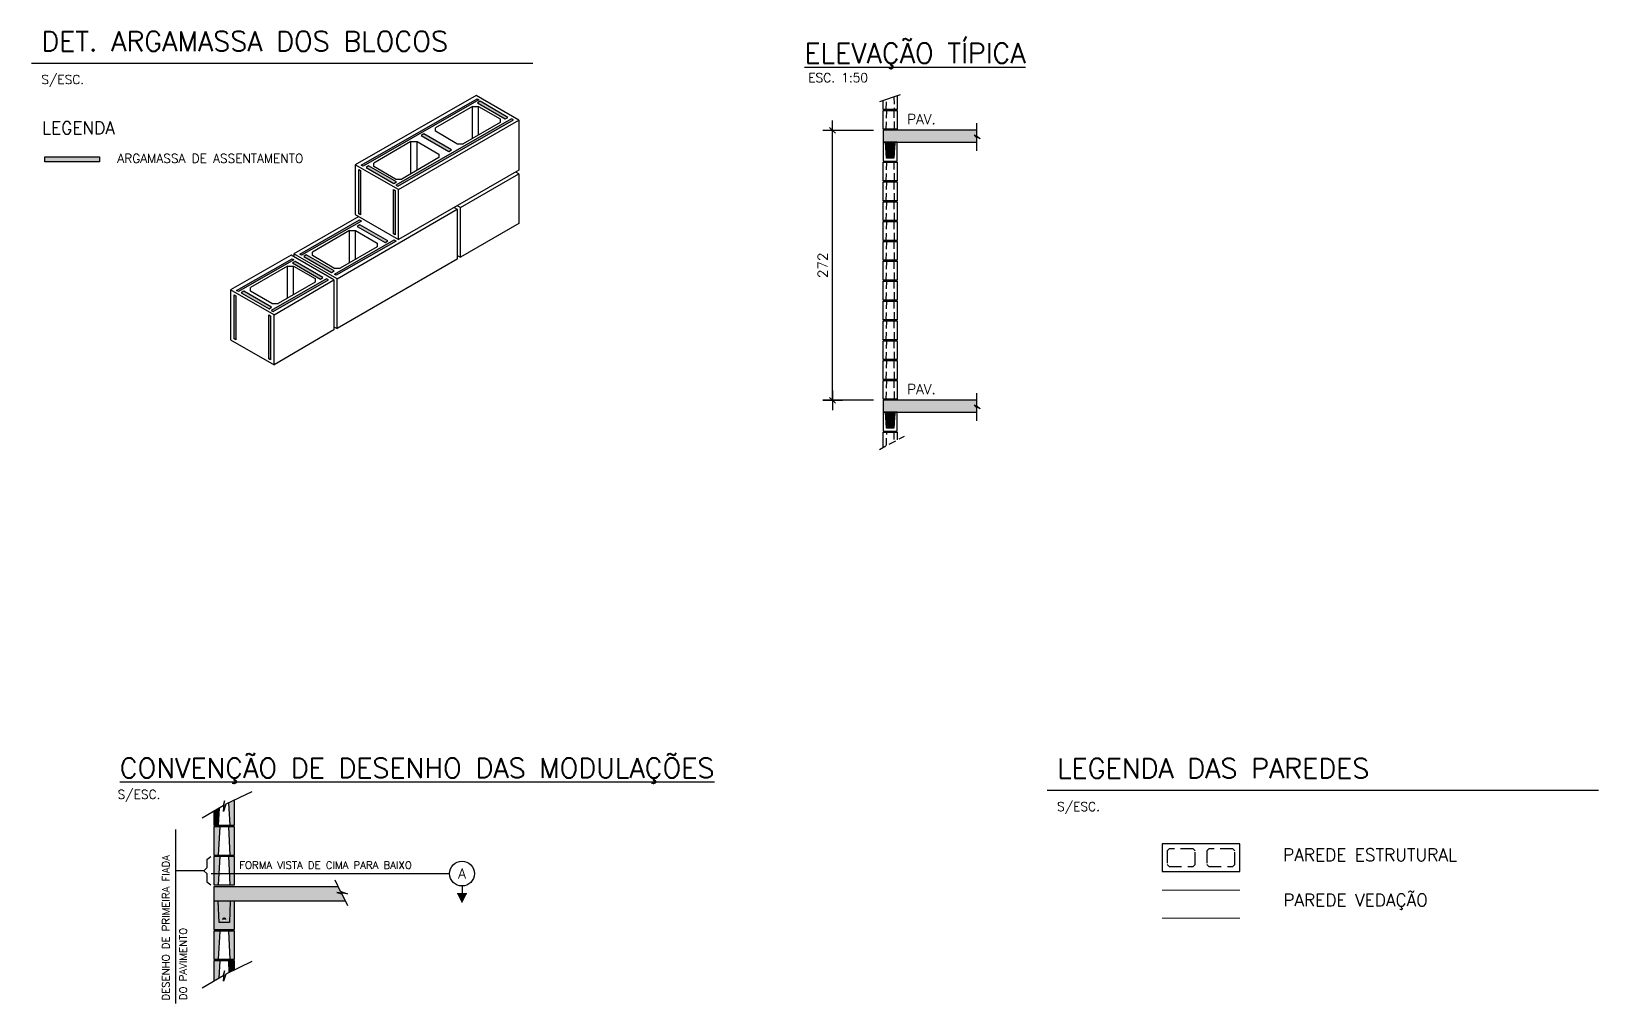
# Model space of a CAD drawing. Extents: x -14651 to 3487, y -4567 to -809.
# Drawn here: x -12869 to -11290, y -2275 to -1295 of the extents above; entities that cross this region are included whole.
import ezdxf
from ezdxf.enums import TextEntityAlignment as Align

# ---------------------------------------------------------------- set-up
doc = ezdxf.new("R2010")
doc.units = 0
doc.header["$LTSCALE"] = 25
for name, pattern in [('ACAD_ISO04W100', [30, 24, -3, 0, -3]), ('DASHED2', [0.375, 0.25, -0.125]), ('ESTILO_TQS_0001', [0.45, 0.3, -0.15])]:
    doc.linetypes.add(name, pattern=pattern)
for name, color, linetype in [('4', 4, 'Continuous'), ('5', 2, 'Continuous'), ('50', 1, 'Continuous'), ('ALVENARIA NÃO ESTRUTURAL', 242, 'Continuous'), ('BLOCOS', 2, 'Continuous'), ('Concreto1', 252, 'Continuous'), ('Concreto2', 254, 'Continuous'), ('COTA', 1, 'Continuous'), ('COTAS', 1, 'Continuous'), ('H2', 252, 'Continuous'), ('H3', 253, 'Continuous'), ('Linha_media', 4, 'Continuous'), ('PENA_01', 1, 'Continuous'), ('PENA_02', 2, 'Continuous'), ('Pena_1', 1, 'Continuous'), ('PENA_10', 253, 'Continuous'), ('PENA_18', 1, 'Continuous'), ('Pena_2', 2, 'Continuous'), ('Pena_4', 4, 'Continuous'), ('TEXTO', 3, 'Continuous')]:
    doc.layers.add(name, color=color, linetype=linetype)
doc.styles.add('R80', font='simplex.shx', dxfattribs={"height": 10})
doc.styles.add('ROMANS', font='ROMANS')
doc.styles.get("Standard").update_dxf_attribs({"font": 'romans.shx'})
doc.styles.add('Texto1', font='romans.shx', dxfattribs={"height": 9})
doc.styles.add('Texto2', font='romans.shx', dxfattribs={"height": 12.5})
doc.styles.add('Texto3', font='romans.shx', dxfattribs={"height": 20})
doc.dimstyles.new('ZD1', dxfattribs={"dimtxt": 9, "dimasz": 1, "dimexe": 10, "dimexo": 10, "dimgap": 5, "dimtad": 1, "dimdec": 1, "dimzin": 12, "dimdsep": 46, "dimtxsty": 'R80', "dimblk1": 'ZD1', "dimblk2": 'ZD1', "dimsah": 1, "dimcen": 0.1, "dimdle": 10, "dimclrt": 2, "dimadec": 0, "dimazin": 0, "dimtfac": 1, "dimtdec": 1, "dimtmove": 0, "dimatfit": 3, "dimldrblk": 'ZD1', "dimfxl": 1, "dimtolj": 1, "dimtzin": 12, "dimarcsym": 0})

# ---------------------------------------------------------------- blocks, each defined once
blk = doc.blocks.new('ZD1')
at = {"layer": '4'}
for q in [(-3, -3), (3, 3)]:
    blk.add_line((0, 0), q, dxfattribs=at)
at = {"layer": 'COTAS', "color": 1}
for p, q in [((-10, 0), (0, 0)), ((0, 0), (0, 10)), ((0, 0), (10, 0)), ((0, -10), (0, 0))]:
    blk.add_line(p, q, dxfattribs=at)
blk = doc.blocks.new('*D25')
at = {"layer": 'COTA', "color": 0, "lineweight": -2, "transparency": 16777216}
for p, q in [((-12020.7, -1395), (-12071.8, -1395)), ((-12061.8, -1666), (-12061.8, -1396)), ((-12020.7, -1667), (-12071.8, -1667))]:
    blk.add_line(p, q, dxfattribs=at)
at = {"layer": 'Defpoints', "color": 0, "transparency": 16777216}
for p in [(-12061.8, -1395), (-12010.7, -1395), (-12010.7, -1667)]:
    blk.add_point(p, dxfattribs=at)
at = {"layer": 'COTA', "color": 0, "lineweight": -2, "transparency": 16777216}
for p, rotation in [((-12061.8, -1395), 90), ((-12061.8, -1667), 270)]:
    blk.add_blockref('ZD1', p, dxfattribs=dict(at, rotation=rotation))
at = {"layer": 'COTA', "color": 2, "transparency": 16777216, "insert": (-12071.8, -1531), "char_height": 10, "attachment_point": 5, "rotation": 90, "style": 'R80'}
blk.add_mtext('\\A1;272', dxfattribs=at)
blk = doc.blocks.new('atrib_seção')
at = {"layer": 'Linha_media', "style": 'ROMANS'}
blk.add_attdef('X', text='', height=2, dxfattribs=at).set_placement((0, 0), align=Align.MIDDLE)
blk = doc.blocks.new('P4015', base_point=(5842102.11612, -8124149.02973))
blk.add_lwpolyline([(5842082.61612, -8124156.02973), (5842121.61612, -8124156.02973), (5842121.61612, -8124142.02973), (5842082.61612, -8124142.02973), (5842082.61612, -8124156.02973)])
at = {"color": 1, "linetype": 'DASHED2'}
for points in [[(5842085.11612, -8124152.52973), (5842086.11612, -8124153.52973), (5842098.11612, -8124153.52973), (5842099.11612, -8124152.52973), (5842099.11612, -8124145.52973), (5842098.11612, -8124144.52973), (5842086.11612, -8124144.52973), (5842085.11612, -8124145.52973), (5842085.11612, -8124152.52973)], [(5842105.11612, -8124152.52973), (5842106.11612, -8124153.52973), (5842118.11612, -8124153.52973), (5842119.11612, -8124152.52973), (5842119.11612, -8124145.52973), (5842118.11612, -8124144.52973), (5842106.11612, -8124144.52973), (5842105.11612, -8124145.52973), (5842105.11612, -8124152.52973)]]:
    blk.add_lwpolyline(points, dxfattribs=at)

msp = doc.modelspace()

# ---------------------------------------------------------------- hatches: boundary and pattern name
at = {"layer": 'Concreto1', "linetype": 'ACAD_ISO04W100', "lineweight": 100}
for points in [[(-12664.18, -2156.66), (-12685.18, -2156.66), (-12685.18, -2171.66), (-12664.18, -2171.66)], [(-12664.18, -2156.66), (-12664.18, -2171.66), (-12552.54, -2171.66), (-12556.12, -2164.27), (-12561.13, -2162.95), (-12550.51, -2164.05), (-12557.74, -2161.65), (-12560.15, -2156.66)]]:
    msp.add_hatch(color=256, dxfattribs=at).paths.add_polyline_path(points)
h = msp.add_hatch(color=256, dxfattribs=at)
h.paths.add_polyline_path([(-12668.68, -2171.66), (-12680.68, -2171.66), (-12679.93, -2193.06), (-12669.43, -2193.06)])
h.paths.add_polyline_path([(-12673.56, -2190.22, -1), (-12675.81, -2190.22, -1)], flags=16)
at = {"layer": 'Concreto2', "linetype": 'ACAD_ISO04W100', "lineweight": 100}
for points in [[(-12679.77, -2077.9), (-12685.18, -2081.08), (-12685.18, -2095.16), (-12680.68, -2095.16)], [(-12668.68, -2095.16), (-12664.18, -2095.16), (-12664.18, -2069.58), (-12669.88, -2072.34)], [(-12664.18, -2200.16), (-12664.18, -2171.66), (-12668.68, -2171.66), (-12669.43, -2193.06), (-12679.93, -2193.06), (-12680.68, -2171.66), (-12685.18, -2171.66), (-12685.18, -2200.16)], [(-12679.18, -2231.66), (-12685.18, -2231.66), (-12685.18, -2252.28), (-12680.11, -2249.3)], [(-12664.18, -2231.66), (-12670.18, -2231.66), (-12669.56, -2243.38), (-12664.18, -2240.78)]]:
    msp.add_hatch(color=256, dxfattribs=at).paths.add_polyline_path(points)
at = {"layer": 'Concreto2'}
msp.add_hatch(color=256, dxfattribs=at).paths.add_polyline_path([(-12679.18, -2096.66), (-12685.18, -2096.66), (-12685.18, -2125.16), (-12680.68, -2125.16)])
h = msp.add_hatch(color=256, dxfattribs=at)
h.paths.add_polyline_path([(-12668.68, -2125.16), (-12664.18, -2125.16), (-12664.18, -2096.66), (-12670.18, -2096.66)])
h.paths.add_polyline_path([(-12664.18, -2126.66), (-12670.18, -2126.66), (-12669.28, -2143.77), (-12664.18, -2143.77)])
h.paths.add_polyline_path([(-12679.18, -2126.66), (-12685.18, -2126.66), (-12685.18, -2143.77), (-12680.08, -2143.77)])
h.paths.add_polyline_path([(-12680.08, -2143.77), (-12685.18, -2143.77), (-12685.18, -2155.16), (-12680.68, -2155.16)])
h.paths.add_polyline_path([(-12668.68, -2155.16), (-12664.18, -2155.16), (-12664.18, -2143.77), (-12669.28, -2143.77)])
h.paths.add_polyline_path([(-12664.18, -2201.66), (-12670.18, -2201.66), (-12668.68, -2230.16), (-12664.18, -2230.16)])
h.paths.add_polyline_path([(-12679.18, -2201.66), (-12685.18, -2201.66), (-12685.18, -2230.16), (-12680.68, -2230.16)])
at = {"layer": 'H2'}
for points in [[(-11916.71, -1402.08), (-11919.21, -1399.79), (-11913.29, -1403.73), (-11916.81, -1400.07), (-11916.81, -1394.95), (-11996.74, -1394.95), (-12010.74, -1394.95), (-12010.74, -1406.95), (-11996.74, -1406.95), (-11916.71, -1406.95)], [(-11916.71, -1674.08), (-11919.21, -1671.79), (-11913.29, -1675.73), (-11916.81, -1672.07), (-11916.81, -1666.95), (-11996.74, -1666.95), (-12010.74, -1666.95), (-12010.74, -1678.95), (-11996.74, -1678.95), (-11916.71, -1678.95)]]:
    msp.add_hatch(color=256, dxfattribs=at).paths.add_polyline_path(points)
at = {"layer": 'H3'}
for points in [[(-12418.12, -1364.36), (-12419.96, -1363.3), (-12536.72, -1430.14), (-12534.88, -1431.2)], [(-12416.96, -1365.77), (-12419.56, -1367.26), (-12391.51, -1383.42), (-12388.94, -1381.92)], [(-12383.29, -1384.54), (-12385.13, -1383.47), (-12501.8, -1450.26), (-12499.95, -1451.32)], [(-12473.7, -1398.66), (-12476.3, -1400.15), (-12448.26, -1416.31), (-12445.68, -1414.8)], [(-12855.44, -1421.6), (-12855.44, -1426.6), (-12800.44, -1426.6), (-12800.44, -1421.6)], [(-12537.39, -1435.53), (-12539.23, -1434.46), (-12539.23, -1479.01), (-12537.39, -1480.07)], [(-12503.81, -1448.53), (-12501.24, -1447.02), (-12529.26, -1430.88), (-12531.86, -1432.37)], [(-12502.47, -1455.64), (-12504.31, -1454.58), (-12504.31, -1499.13), (-12502.47, -1500.19)], [(-12536.47, -1486.37), (-12538.31, -1485.31), (-12598.67, -1519.86), (-12596.82, -1520.92)], [(-12538, -1490.26), (-12540.6, -1491.75), (-12512.56, -1507.91), (-12509.99, -1506.4)], [(-12501.55, -1506.49), (-12503.39, -1505.43), (-12563.74, -1539.98), (-12561.9, -1541.04)], [(-12604.56, -1525.35), (-12606.4, -1524.29), (-12662.27, -1556.27), (-12660.43, -1557.33)], [(-12603.3, -1527.14), (-12605.9, -1528.63), (-12577.85, -1544.79), (-12575.28, -1543.28)], [(-12592.05, -1520.57), (-12594.65, -1522.06), (-12566.61, -1538.22), (-12564.04, -1536.71)], [(-12569.74, -1545.52), (-12571.58, -1544.46), (-12627.35, -1576.39), (-12625.5, -1577.45)], [(-12662.94, -1561.65), (-12664.78, -1560.59), (-12664.78, -1605.14), (-12662.94, -1606.2)], [(-12629.52, -1574.75), (-12626.94, -1573.25), (-12654.96, -1557.11), (-12657.56, -1558.59)], [(-12628.02, -1581.77), (-12629.86, -1580.71), (-12629.86, -1625.26), (-12628.02, -1626.32)]]:
    msp.add_hatch(color=256, dxfattribs=at).paths.add_polyline_path(points)

# ---------------------------------------------------------------- linework, layer by layer
at = {"layer": '50', "color": 1}
for p, q in [((-12646.96, -2061.26), (-12673.05, -2073.87)), ((-12675.67, -2075.5), (-12697.03, -2088.04)), ((-12674.35, -2070.49), (-12675.64, -2075.4)), ((-12675.46, -2081.1), (-12674.35, -2070.49)), ((-12673.05, -2073.87), (-12675.46, -2081.1)), ((-12723.73, -2099.21), (-12723.73, -2274.82)), ((-12692.23, -2129.56), (-12688.27, -2126.66)), ((-12692.23, -2129.56), (-12692.23, -2138.05)), ((-12695.09, -2140.91), (-12723.73, -2140.91)), ((-12695.09, -2140.91), (-12692.23, -2138.05)), ((-12695.09, -2140.91), (-12692.23, -2143.77)), ((-12692.23, -2143.77), (-12692.23, -2152.25)), ((-12692.23, -2152.25), (-12688.27, -2155.16)), ((-12563.39, -2149.95), (-12557.74, -2161.65)), ((-12561.13, -2162.95), (-12556.12, -2164.27)), ((-12550.51, -2164.05), (-12561.13, -2162.95)), ((-12557.74, -2161.65), (-12550.51, -2164.05)), ((-12556.12, -2164.27), (-12550.46, -2175.96)), ((-12674.35, -2241.68), (-12675.64, -2246.59)), ((-12675.46, -2252.3), (-12674.35, -2241.68)), ((-12646.96, -2232.45), (-12673.05, -2245.07)), ((-12675.67, -2246.69), (-12697.03, -2259.24)), ((-12673.05, -2245.07), (-12675.46, -2252.3))]:
    msp.add_line(p, q, dxfattribs=at)
for points in [[(-11916.81, -1387.91), (-11916.81, -1400.07), (-11913.29, -1403.73), (-11919.21, -1399.79), (-11916.71, -1402.08), (-11916.71, -1415.55)], [(-11916.81, -1659.91), (-11916.81, -1672.07), (-11913.29, -1675.73), (-11919.21, -1671.79), (-11916.71, -1674.08), (-11916.71, -1687.55)]]:
    msp.add_lwpolyline(points, dxfattribs=at)
at = {"layer": 'ALVENARIA NÃO ESTRUTURAL', "lineweight": 5}
for p, q in [((-11651.75, -2160.58), (-11729.75, -2160.58)), ((-11651.75, -2188.58), (-11729.75, -2188.58))]:
    msp.add_line(p, q, dxfattribs=at)
at = {"layer": 'COTA'}
msp.add_line((-12014.19, -1365.79), (-11993.37, -1359.03), dxfattribs=at)
at = {"layer": 'Linha_media'}
for p, q in [((-12687.79, -2143.77), (-12447.65, -2143.77)), ((-12435.15, -2156.27), (-12435.15, -2163.77)), ((-12440.15, -2163.77), (-12430.15, -2163.77))]:
    msp.add_line(p, q, dxfattribs=at)
msp.add_circle((-12435.15, -2143.77), 12.5, dxfattribs=at)
msp.add_solid([(-12440.15, -2163.77), (-12435.15, -2173.77), (-12430.15, -2163.77)], dxfattribs=at)
at = {"layer": 'PENA_01', "linetype": 'ESTILO_TQS_0001'}
msp.add_line((-12014.72, -1716.4), (-11989.39, -1703.1), dxfattribs=at)
for points in [[(-11999.74, -1373.95), (-12007.74, -1373.95), (-12007.47, -1363.61)], [(-12000.08, -1361.21), (-11999.74, -1373.95)], [(-11999.74, -1393.95), (-12007.74, -1393.95), (-12007.24, -1374.95), (-12000.24, -1374.95), (-11999.74, -1393.95)], [(-11999.99, -1422.95), (-12007.49, -1422.95), (-12008.49, -1406.95), (-11998.99, -1406.95), (-11999.99, -1422.95)], [(-11999.74, -1445.95), (-12007.74, -1445.95), (-12007.24, -1426.95), (-12000.24, -1426.95), (-11999.74, -1445.95)], [(-11999.74, -1465.95), (-12007.74, -1465.95), (-12007.24, -1446.95), (-12000.24, -1446.95), (-11999.74, -1465.95)], [(-11999.74, -1485.95), (-12007.74, -1485.95), (-12007.24, -1466.95), (-12000.24, -1466.95), (-11999.74, -1485.95)], [(-11999.74, -1505.95), (-12007.74, -1505.95), (-12007.24, -1486.95), (-12000.24, -1486.95), (-11999.74, -1505.95)], [(-11999.74, -1525.95), (-12007.74, -1525.95), (-12007.24, -1506.95), (-12000.24, -1506.95), (-11999.74, -1525.95)], [(-11999.74, -1545.95), (-12007.74, -1545.95), (-12007.24, -1526.95), (-12000.24, -1526.95), (-11999.74, -1545.95)], [(-11999.74, -1565.95), (-12007.74, -1565.95), (-12007.24, -1546.95), (-12000.24, -1546.95), (-11999.74, -1565.95)], [(-11999.74, -1585.95), (-12007.74, -1585.95), (-12007.24, -1566.95), (-12000.24, -1566.95), (-11999.74, -1585.95)], [(-11999.74, -1605.95), (-12007.74, -1605.95), (-12007.24, -1586.95), (-12000.24, -1586.95), (-11999.74, -1605.95)], [(-11999.74, -1625.95), (-12007.74, -1625.95), (-12007.24, -1606.95), (-12000.24, -1606.95), (-11999.74, -1625.95)], [(-11999.74, -1645.95), (-12007.74, -1645.95), (-12007.24, -1626.95), (-12000.24, -1626.95), (-11999.74, -1645.95)], [(-11999.74, -1665.95), (-12007.74, -1665.95), (-12007.24, -1646.95), (-12000.24, -1646.95), (-11999.74, -1665.95)], [(-11999.99, -1694.95), (-12007.49, -1694.95), (-12008.49, -1678.95), (-11998.99, -1678.95), (-11999.99, -1694.95)], [(-12007.6, -1712.66), (-12007.24, -1698.95), (-12000.24, -1698.95), (-11999.99, -1708.67)]]:
    msp.add_lwpolyline(points, dxfattribs=at)
at = {"layer": 'PENA_02'}
msp.add_line((-12685.18, -2156.66), (-12685.18, -2200.16), dxfattribs=at)
at = {"layer": 'PENA_02', "linetype": 'Continuous'}
for points in [[(-11996.74, -1373.95), (-12010.74, -1373.95), (-12010.74, -1364.67)], [(-11996.74, -1360.13), (-11996.74, -1373.95)], [(-11996.74, -1393.95), (-12010.74, -1393.95), (-12010.74, -1374.95), (-11996.74, -1374.95), (-11996.74, -1393.95)], [(-11996.74, -1406.95), (-12010.74, -1406.95), (-12010.74, -1425.95), (-11996.74, -1425.95), (-11996.74, -1406.95)], [(-11996.74, -1445.95), (-12010.74, -1445.95), (-12010.74, -1426.95), (-11996.74, -1426.95), (-11996.74, -1445.95)], [(-11996.74, -1465.95), (-12010.74, -1465.95), (-12010.74, -1446.95), (-11996.74, -1446.95), (-11996.74, -1465.95)], [(-11996.74, -1485.95), (-12010.74, -1485.95), (-12010.74, -1466.95), (-11996.74, -1466.95), (-11996.74, -1485.95)], [(-11996.74, -1505.95), (-12010.74, -1505.95), (-12010.74, -1486.95), (-11996.74, -1486.95), (-11996.74, -1505.95)], [(-11996.74, -1525.95), (-12010.74, -1525.95), (-12010.74, -1506.95), (-11996.74, -1506.95), (-11996.74, -1525.95)], [(-11996.74, -1545.95), (-12010.74, -1545.95), (-12010.74, -1526.95), (-11996.74, -1526.95), (-11996.74, -1545.95)], [(-11996.74, -1565.95), (-12010.74, -1565.95), (-12010.74, -1546.95), (-11996.74, -1546.95), (-11996.74, -1565.95)], [(-11996.74, -1585.95), (-12010.74, -1585.95), (-12010.74, -1566.95), (-11996.74, -1566.95), (-11996.74, -1585.95)], [(-11996.74, -1605.95), (-12010.74, -1605.95), (-12010.74, -1586.95), (-11996.74, -1586.95), (-11996.74, -1605.95)], [(-11996.74, -1625.95), (-12010.74, -1625.95), (-12010.74, -1606.95), (-11996.74, -1606.95), (-11996.74, -1625.95)], [(-11996.74, -1645.95), (-12010.74, -1645.95), (-12010.74, -1626.95), (-11996.74, -1626.95), (-11996.74, -1645.95)], [(-11996.74, -1665.95), (-12010.74, -1665.95), (-12010.74, -1646.95), (-11996.74, -1646.95), (-11996.74, -1665.95)], [(-11996.74, -1678.95), (-12010.74, -1678.95), (-12010.74, -1697.95), (-11996.74, -1697.95), (-11996.74, -1678.95)], [(-12010.74, -1714.31), (-12010.74, -1698.95), (-11996.74, -1698.95), (-11996.74, -1706.96)]]:
    msp.add_lwpolyline(points, dxfattribs=at)
at = {"layer": 'PENA_02'}
for points in [[(-11916.82, -1394.95), (-12010.74, -1394.95), (-12010.74, -1406.95), (-11916.73, -1406.95)], [(-11916.82, -1666.95), (-12010.74, -1666.95), (-12010.74, -1678.95), (-11916.73, -1678.95)], [(-12685.18, -2081.08), (-12685.18, -2095.16), (-12664.18, -2095.16), (-12664.18, -2069.58)], [(-12679.77, -2077.9), (-12680.68, -2095.16)], [(-12668.68, -2095.16), (-12669.88, -2072.34)], [(-12679.18, -2096.66), (-12680.68, -2125.16)], [(-12668.68, -2125.16), (-12670.18, -2096.66)], [(-12679.18, -2126.66), (-12680.68, -2155.16)], [(-12668.68, -2155.16), (-12670.18, -2126.66)], [(-12685.18, -2156.66), (-12560.15, -2156.66)], [(-12685.18, -2200.16), (-12664.18, -2200.16), (-12664.18, -2171.66)], [(-12552.54, -2171.66), (-12685.18, -2171.66)], [(-12668.68, -2171.66), (-12669.43, -2193.06), (-12679.93, -2193.06), (-12680.68, -2171.66)], [(-12679.18, -2201.66), (-12680.68, -2230.16)], [(-12668.68, -2230.16), (-12670.18, -2201.66)], [(-12664.18, -2240.78), (-12664.18, -2231.66), (-12685.18, -2231.66), (-12685.18, -2252.28)], [(-12679.18, -2231.66), (-12680.11, -2249.3)], [(-12669.56, -2243.38), (-12670.18, -2231.66)]]:
    msp.add_lwpolyline(points, dxfattribs=at)
for points in [[(-12685.18, -2125.16), (-12664.18, -2125.16), (-12664.18, -2096.66), (-12685.18, -2096.66)], [(-12685.18, -2155.16), (-12664.18, -2155.16), (-12664.18, -2126.66), (-12685.18, -2126.66)], [(-12685.18, -2230.16), (-12664.18, -2230.16), (-12664.18, -2201.66), (-12685.18, -2201.66)]]:
    msp.add_lwpolyline(points, close=True, dxfattribs=at)
at = {"layer": 'PENA_02', "color": 2, "const_width": 2.25}
msp.add_lwpolyline([(-12673.56, -2190.22, 1), (-12675.81, -2190.22)], format="xyb", dxfattribs=at)
at = {"layer": 'Pena_1'}
for p, q in [((-12420.87, -1359.88), (-12542.66, -1429.61)), ((-12377.94, -1384.75), (-12420.87, -1359.88)), ((-12498.99, -1454.76), (-12542.66, -1429.61)), ((-12542.66, -1429.61), (-12542.66, -1479.92)), ((-12377.94, -1435.06), (-12498.99, -1505.08)), ((-12498.99, -1505.08), (-12498.99, -1454.76)), ((-12539.23, -1481.9), (-12604.6, -1519.32)), ((-12542.66, -1479.92), (-12498.99, -1505.08)), ((-12607.31, -1520.87), (-12668.21, -1555.73)), ((-12564.39, -1545.73), (-12607.31, -1520.87)), ((-12604.6, -1519.32), (-12604.6, -1522.44)), ((-12624.54, -1580.89), (-12564.39, -1545.73)), ((-12564.39, -1545.73), (-12564.39, -1596.05)), ((-12668.21, -1555.73), (-12668.21, -1606.05)), ((-12624.54, -1631.21), (-12624.54, -1580.89)), ((-12564.39, -1596.05), (-12624.54, -1631.21))]:
    msp.add_line(p, q, dxfattribs=at)
for points in [[(-12424.61, -1403.35), (-12424.61, -1370.83), (-12424.61, -1370.83), (-12461.87, -1392.43)], [(-12424.61, -1370.83), (-12418.43, -1370.83)], [(-12418.43, -1399.79), (-12418.43, -1399.79), (-12418.43, -1370.83), (-12418.43, -1370.83)], [(-12418.43, -1370.83), (-12396.6, -1383.41), (-12396.6, -1383.41)], [(-12498.99, -1454.76), (-12377.94, -1384.75), (-12377.94, -1435.06)], [(-12396.6, -1386.97), (-12433.86, -1408.57), (-12433.86, -1408.57)], [(-12396.6, -1383.41), (-12396.6, -1386.97), (-12396.6, -1386.97)], [(-12461.87, -1395.99), (-12461.87, -1392.43), (-12461.87, -1392.43)], [(-12440.27, -1408.57), (-12461.87, -1395.99), (-12461.87, -1395.99)], [(-12486.65, -1438.86), (-12486.65, -1406.35), (-12486.65, -1406.35), (-12523.91, -1427.94)], [(-12486.65, -1406.35), (-12480.47, -1406.35)], [(-12480.47, -1435.3), (-12480.47, -1435.3), (-12480.47, -1406.35), (-12480.47, -1406.35)], [(-12480.47, -1406.35), (-12458.64, -1418.92), (-12458.64, -1418.92)], [(-12458.64, -1418.92), (-12458.64, -1422.48), (-12458.64, -1422.48)], [(-12440.27, -1408.57), (-12433.86, -1408.57)], [(-12418.53, -1408.01), (-12418.34, -1408.11)], [(-12523.91, -1431.5), (-12523.91, -1427.94), (-12523.91, -1427.94)], [(-12502.31, -1444.08), (-12523.91, -1431.5), (-12523.91, -1431.5)], [(-12458.64, -1422.48), (-12495.9, -1444.08), (-12495.9, -1444.08)], [(-12502.31, -1444.08), (-12495.9, -1444.08)], [(-12377.94, -1438.75), (-12381.03, -1437.09), (-12381.03, -1437.09)], [(-12442.97, -1472.8), (-12439.89, -1474.46), (-12439.89, -1474.46), (-12439.89, -1524.78), (-12439.89, -1524.78), (-12560.93, -1594.8), (-12560.93, -1594.8), (-12560.93, -1544.48), (-12560.93, -1544.48), (-12439.89, -1474.46)], [(-12436.8, -1472.8), (-12439.89, -1471.14), (-12439.89, -1471.14)], [(-12548.59, -1528.43), (-12548.59, -1496.06), (-12548.59, -1496.06), (-12585.85, -1517.66)], [(-12548.59, -1496.06), (-12542.42, -1496.06)], [(-12542.42, -1524.86), (-12542.42, -1496.06), (-12542.42, -1496.06)], [(-12542.42, -1496.06), (-12520.59, -1508.64), (-12520.59, -1508.64)], [(-12520.59, -1512.2), (-12557.85, -1533.8), (-12557.85, -1533.8)], [(-12520.59, -1508.64), (-12520.59, -1512.2), (-12520.59, -1512.2)], [(-12560.93, -1544.48), (-12604.6, -1519.32)], [(-12585.85, -1521.22), (-12585.85, -1517.66), (-12585.85, -1517.66)], [(-12564.26, -1533.8), (-12585.85, -1521.22), (-12585.85, -1521.22)], [(-12439.89, -1521.22), (-12436.8, -1522.88)], [(-12611.05, -1564.19), (-12611.05, -1531.82), (-12611.05, -1531.82), (-12648.31, -1553.42)], [(-12611.05, -1531.82), (-12604.88, -1531.82)], [(-12604.88, -1560.61), (-12604.88, -1531.82), (-12604.88, -1531.82)], [(-12604.88, -1531.82), (-12583.04, -1544.4), (-12583.04, -1544.4)], [(-12583.04, -1544.4), (-12583.04, -1547.96), (-12583.04, -1547.96)], [(-12564.26, -1533.8), (-12557.85, -1533.8)], [(-12624.54, -1580.89), (-12668.21, -1555.73)], [(-12648.31, -1556.98), (-12648.31, -1553.42), (-12648.31, -1553.42)], [(-12626.72, -1569.55), (-12648.31, -1556.98), (-12648.31, -1556.98)], [(-12583.04, -1547.96), (-12620.31, -1569.55), (-12620.31, -1569.55)], [(-12626.72, -1569.55), (-12620.31, -1569.55)], [(-12564.39, -1592.81), (-12560.93, -1594.8)], [(-12668.21, -1606.05), (-12624.54, -1631.21)]]:
    msp.add_lwpolyline(points, dxfattribs=at)
msp.add_lwpolyline([(-12377.94, -1488.95), (-12436.8, -1522.88), (-12436.8, -1522.88), (-12436.8, -1472.8), (-12436.8, -1472.8), (-12377.94, -1438.75)], close=True, dxfattribs=at)
at = {"layer": 'PENA_10', "linetype": 'Continuous'}
for points in [[(-11999.99, -1422.95), (-12007.49, -1422.95), (-12008.49, -1406.95)], [(-11999.99, -1422.95), (-12008.49, -1406.95), (-11998.99, -1406.95)], [(-11999.99, -1694.95), (-12007.49, -1694.95), (-12008.49, -1678.95)], [(-11999.99, -1694.95), (-12008.49, -1678.95), (-11998.99, -1678.95)]]:
    msp.add_solid(points, dxfattribs=at)
at = {"layer": 'PENA_18', "linetype": 'Continuous'}
for points in [[(-11999.99, -1422.95), (-12007.49, -1422.95), (-12008.49, -1406.95), (-11998.99, -1406.95), (-11999.99, -1422.95)], [(-11999.99, -1694.95), (-12007.49, -1694.95), (-12008.49, -1678.95), (-11998.99, -1678.95), (-11999.99, -1694.95)]]:
    msp.add_lwpolyline(points, dxfattribs=at)
at = {"layer": 'Pena_2'}
for points in [[(-12419.96, -1363.3), (-12418.12, -1364.36), (-12534.88, -1431.2), (-12536.72, -1430.14)], [(-12419.56, -1367.26), (-12391.51, -1383.42), (-12388.94, -1381.92), (-12416.96, -1365.77)], [(-12383.29, -1384.54), (-12385.13, -1383.47), (-12501.8, -1450.26), (-12499.95, -1451.32)], [(-12476.3, -1400.15), (-12448.26, -1416.31), (-12445.68, -1414.8), (-12473.7, -1398.66)], [(-12855.44, -1421.6), (-12800.44, -1421.6), (-12800.44, -1426.6), (-12855.44, -1426.6)], [(-12539.23, -1434.46), (-12537.39, -1435.53), (-12537.39, -1480.07), (-12539.23, -1479.01)], [(-12531.86, -1432.37), (-12503.81, -1448.53), (-12501.24, -1447.02), (-12529.26, -1430.88)], [(-12504.31, -1454.58), (-12502.47, -1455.64), (-12502.47, -1500.19), (-12504.31, -1499.13)], [(-12538.31, -1485.31), (-12536.47, -1486.37), (-12596.82, -1520.92), (-12598.67, -1519.86)], [(-12540.6, -1491.75), (-12512.56, -1507.91), (-12509.99, -1506.4), (-12538, -1490.26)], [(-12501.55, -1506.49), (-12561.9, -1541.04), (-12563.74, -1539.98), (-12503.39, -1505.43)], [(-12606.4, -1524.29), (-12604.56, -1525.35), (-12660.43, -1557.33), (-12662.27, -1556.27)], [(-12605.9, -1528.63), (-12577.85, -1544.79), (-12575.28, -1543.28), (-12603.3, -1527.14)], [(-12594.65, -1522.06), (-12566.61, -1538.22), (-12564.04, -1536.71), (-12592.05, -1520.57)], [(-12627.35, -1576.39), (-12625.5, -1577.45), (-12569.74, -1545.52), (-12571.58, -1544.46)], [(-12664.78, -1560.59), (-12662.94, -1561.65), (-12662.94, -1606.2), (-12664.78, -1605.14)], [(-12657.56, -1558.59), (-12629.52, -1574.75), (-12626.94, -1573.25), (-12654.96, -1557.11)], [(-12629.86, -1580.71), (-12628.02, -1581.77), (-12628.02, -1626.32), (-12629.86, -1625.26)]]:
    msp.add_lwpolyline(points, close=True, dxfattribs=at)
at = {"layer": 'Pena_4'}
for p, q in [((-12868.98, -1327.27), (-12363.83, -1327.27)), ((-11845.7, -2059.76), (-11290.12, -2059.76))]:
    msp.add_line(p, q, dxfattribs=at)

# ---------------------------------------------------------------- block references
at = {"layer": 'BLOCOS', "xscale": 2, "yscale": 2, "zscale": 2, "rotation": 180}
msp.add_blockref('P4015', (-11690.75, -2127.79), dxfattribs=at)
at = {"layer": 'COTAS'}
ref = msp.add_blockref('atrib_seção', (-12435.15, -2143.77), dxfattribs=dict(at, xscale=-5, yscale=5, zscale=4.999999999999999))
ref.add_attrib('X', 'A', dxfattribs={"layer": 'Linha_media', "height": 10, "style": 'ROMANS'}).set_placement((-12435.15, -2143.77), align=Align.MIDDLE)

# ---------------------------------------------------------------- texts
at = {"layer": '5', "linetype": 'Continuous'}
for p in [(-11986.65, -1388.76), (-11986.65, -1660.76)]:
    msp.add_text('PAV.', height=10, dxfattribs=at).set_placement(p)
at = {"layer": 'PENA_02', "color": 2, "style": 'ROMANS'}
for s, p in [('DESENHO DE PRIMEIRA FIADA', (-12729.73, -2271.7)), ('DO PAVIMENTO', (-12712.4, -2271.35))]:
    msp.add_text(s, height=7.5, rotation=90, dxfattribs=at).set_placement(p)
msp.add_text('FORMA VISTA DE CIMA PARA BAIXO', height=7.5, dxfattribs=at).set_placement((-12659.52, -2138.96))
at = {"layer": 'TEXTO', "color": 4, "style": 'Texto3'}
for s, p in [('DET. ARGAMASSA DOS BLOCOS ', (-12858.98, -1315.27)), ('%%UELEVAÇÃO TÍPICA', (-12090.23, -1327.27)), ('%%UCONVENÇÃO DE DESENHO DAS MODULAÇÕES', (-12779.99, -2047.43)), ('LEGENDA DAS PAREDES', (-11835.7, -2047.76))]:
    msp.add_text(s, height=20, dxfattribs=at).set_placement(p)
at = {"layer": 'TEXTO', "color": 2, "style": 'Texto1'}
for s, p in [('S/ESC. ', (-12858.98, -1348.27)), ('ESC. 1:50', (-12086.37, -1346.45)), ('ARGAMASSA DE ASSENTAMENTO', (-12782.44, -1427.78)), ('S/ESC.', (-12782.14, -2068.52)), ('S/ESC.', (-11835.7, -2080.75))]:
    msp.add_text(s, height=9, dxfattribs=at).set_placement(p)
at = {"layer": 'TEXTO', "color": 3, "style": 'Texto2'}
for s, p in [('LEGENDA', (-12858.26, -1398.76)), ('PAREDE ESTRUTURAL', (-11608.04, -2131.17)), ('PAREDE VEDAÇÃO', (-11607.85, -2176.74))]:
    msp.add_text(s, height=12.5, dxfattribs=at).set_placement(p)

# ---------------------------------------------------------------- dimensions: what is measured, and where the dimension line sits
at = {"layer": 'COTA'}
dim = msp.add_linear_dim(base=(-12061.82, -1394.95), p1=(-12010.74, -1666.95), p2=(-12010.74, -1394.95), angle=90, dimstyle='ZD1', override={"dimzin": 9}, dxfattribs=at)
dim.commit()
dim.dimension.update_dxf_attribs({"geometry": '*D25', "text_midpoint": (-12071.82, -1530.95)})

doc.saveas('drawing.dxf')
